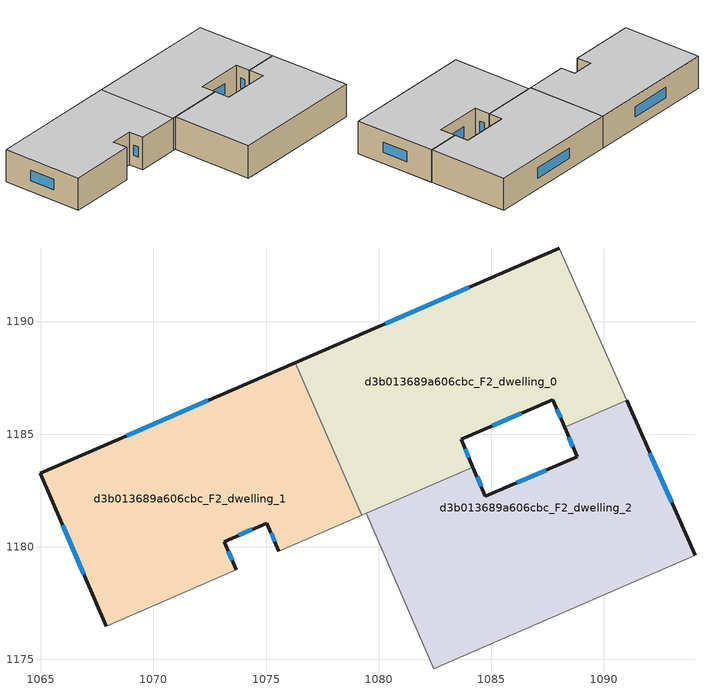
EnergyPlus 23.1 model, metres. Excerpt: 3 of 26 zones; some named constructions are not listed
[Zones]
d3b013689a606cbc_F2_dwelling_0
 floor to d3b013689a606cbc_F1_dwelling_0 (EU_floor_Construction): 1088.02,1193.25 1091,1186.5 1088.25,1185.31 1087.72,1186.53 1083.66,1184.76 1084.18,1183.54 1079.24,1181.4 1076.3,1188.17 z6
 wall outside (EU_wall_Construction): 1084.18,1183.54 1083.66,1184.76 1087.72,1186.53 1088.25,1185.31 / 1088.02,1193.25 1076.3,1188.17 z6:9
 wall to d3b013689a606cbc_F2_dwelling_1 (EU_wall_Construction): 1076.3,1188.17 1079.24,1181.4 z6:9
 wall adiabatic (EU_wall_Construction): 1091,1186.5 1088.02,1193.25 z6:9
 wall to d3b013689a606cbc_F2_dwelling_2 (EU_wall_Construction): 1088.25,1185.31 1091,1186.5 / 1079.45,1181.49 1084.18,1183.54 z6:9
 wall to d3b013689a606cbc_F2_dwelling_3 (EU_wall_Construction): 1079.24,1181.4 1079.45,1181.49 z6:9
 window (EU_Window_Construction): 1087.9,1186.11 1088.07,1185.72 / 1085.04,1185.36 1086.34,1185.93 / 1084,1183.96 1083.83,1184.35 / 1084.03,1191.52 1080.29,1189.9 z7.02:7.98
 ceiling to d3b013689a606cbc_F3_dwelling_0 (EU_floor_Construction): 1088.25,1185.31 1091,1186.5 1088.02,1193.25 1076.3,1188.17 1079.24,1181.4 1084.18,1183.54 1083.66,1184.76 1087.72,1186.53 z9
d3b013689a606cbc_F2_dwelling_1
 floor to d3b013689a606cbc_F1_dwelling_1 (EU_floor_Construction): 1075.36,1187.77 1078.3,1180.99 1075.57,1179.8 1075.04,1181.05 1073.15,1180.23 1073.68,1178.98 1067.91,1176.48 1064.96,1183.27 z6
 floor to d3b013689a606cbc_F1_dwelling_0 (EU_floor_Construction): 1076.3,1188.17 1079.24,1181.4 1078.3,1180.99 1075.36,1187.77 z6
 wall outside (EU_wall_Construction): 1073.68,1178.98 1073.15,1180.23 1075.04,1181.05 1075.57,1179.8 / 1076.3,1188.17 1064.96,1183.27 1067.91,1176.48 z6:9
 wall to d3b013689a606cbc_F2_dwelling_3 (EU_wall_Construction): 1067.91,1176.48 1073.68,1178.98 / 1075.57,1179.8 1079.24,1181.4 z6:9
 window (EU_Window_Construction): 1073.79,1180.51 1074.4,1180.77 / 1073.5,1179.41 1073.33,1179.81 / 1065.97,1180.96 1066.91,1178.79 / 1072.44,1186.5 1068.82,1184.94 / 1075.22,1180.62 1075.39,1180.23 z7.02:7.98
 ceiling to d3b013689a606cbc_F3_dwelling_1 (EU_floor_Construction): 1079.24,1181.4 1076.3,1188.17 1064.96,1183.27 1067.91,1176.48 1073.68,1178.98 1073.15,1180.23 1075.04,1181.05 1075.57,1179.8 z9
d3b013689a606cbc_F2_dwelling_2
 floor to d3b013689a606cbc_F1_dwelling_2 (EU_floor_Construction): 1091.02,1186.46 1093.23,1181.47 1082.91,1176.99 1080.73,1182 1084.2,1183.5 1084.74,1182.24 1088.82,1184 1088.27,1185.27 z6
 floor to d3b013689a606cbc_F1_dwelling_0 (EU_floor_Construction): 1091,1186.5 1091.02,1186.46 1088.27,1185.27 1088.25,1185.31 z6; 1084.18,1183.54 1084.2,1183.5 1079.46,1181.45 1079.45,1181.49 z6
 floor to d3b013689a606cbc_F1_dwelling_3 (EU_floor_Construction): 1093.23,1181.47 1094.04,1179.63 1082.83,1174.77 1082.03,1176.6 1082.91,1176.99 z6
 floor to d3b013689a606cbc_F1_dwelling_4 (EU_floor_Construction): 1080.73,1182 1082.91,1176.99 1082.03,1176.6 1082.82,1174.77 1082.44,1174.6 1079.46,1181.45 z6
 wall outside (EU_wall_Construction): 1088.25,1185.31 1088.82,1184 1084.74,1182.24 1084.18,1183.54 / 1094.04,1179.63 1091,1186.5 z6:9
 wall to d3b013689a606cbc_F2_dwelling_3 (EU_wall_Construction): 1079.45,1181.49 1082.44,1174.6 z6:9
 wall to d3b013689a606cbc_F2_dwelling_4 (EU_wall_Construction): 1082.44,1174.6 1094.04,1179.63 z6:9
 window (EU_Window_Construction): 1087.43,1183.41 1086.13,1182.84 / 1088.45,1184.86 1088.63,1184.45 / 1093.01,1181.97 1092.04,1184.16 / 1084.55,1182.69 1084.37,1183.1 z7.02:7.98
 ceiling to d3b013689a606cbc_F3_dwelling_2 (EU_floor_Construction): 1094.04,1179.63 1091,1186.5 1088.25,1185.31 1088.82,1184 1084.74,1182.24 1084.18,1183.54 1079.45,1181.49 1082.44,1174.6 z9
[HVACTEMPLATE:THERMOSTAT] Constant Heating Setpoint=20; Constant Cooling Setpoint=50
EU_HeatOnly_d3b013689a606cbc_F0_dwelling_0; EU_HeatOnly_d3b013689a606cbc_F0_dwelling_1; EU_HeatOnly_d3b013689a606cbc_F0_dwelling_2; EU_HeatOnly_d3b013689a606cbc_F0_dwelling_3; EU_HeatOnly_d3b013689a606cbc_F0_dwelling_4; EU_HeatOnly_d3b013689a606cbc_F0_dwelling_5; EU_HeatOnly_d3b013689a606cbc_F0_dwelling_6; EU_HeatOnly_d3b013689a606cbc_F1_dwelling_0; EU_HeatOnly_d3b013689a606cbc_F1_dwelling_1; EU_HeatOnly_d3b013689a606cbc_F1_dwelling_2; EU_HeatOnly_d3b013689a606cbc_F1_dwelling_3; EU_HeatOnly_d3b013689a606cbc_F1_dwelling_4; EU_HeatOnly_d3b013689a606cbc_F1_dwelling_5; EU_HeatOnly_d3b013689a606cbc_F1_dwelling_6; EU_HeatOnly_d3b013689a606cbc_F2_dwelling_0; EU_HeatOnly_d3b013689a606cbc_F2_dwelling_1; EU_HeatOnly_d3b013689a606cbc_F2_dwelling_2; EU_HeatOnly_d3b013689a606cbc_F2_dwelling_3; EU_HeatOnly_d3b013689a606cbc_F2_dwelling_4; EU_HeatOnly_d3b013689a606cbc_F2_dwelling_5; EU_HeatOnly_d3b013689a606cbc_F3_dwelling_0; EU_HeatOnly_d3b013689a606cbc_F3_dwelling_1; EU_HeatOnly_d3b013689a606cbc_F3_dwelling_2; EU_HeatOnly_d3b013689a606cbc_F3_dwelling_3; EU_HeatOnly_d3b013689a606cbc_F3_dwelling_4; EU_HeatOnly_d3b013689a606cbc_F3_dwelling_5
[SCHEDULE:CONSTANT]
Name | Hourly Value
EU_AlwaysOn | 1
EU_CoolingOff | 0
[SCHEDULE:FILE] Column Number=1; Rows to Skip at Top=0; Number of Hours of Data=8760; Column Separator=Comma; Interpolate to Timestep=No; Minutes per Item=60; Adjust Schedule for Daylight Savings=Yes
Name | File
EU_Step8_GainSchedule_d3b013689a606cbc_F3_dwelling_2_f000 | ../../schedules/d3b013689a606cbc/d3b013689a606cbc_F3_dwelling_2_f000_gain.csv
EU_Step8_GainSchedule_d3b013689a606cbc_F3_dwelling_3_f000 | ../../schedules/d3b013689a606cbc/d3b013689a606cbc_F3_dwelling_3_f000_gain.csv
EU_Step8_GainSchedule_d3b013689a606cbc_F3_dwelling_4_f000 | ../../schedules/d3b013689a606cbc/d3b013689a606cbc_F3_dwelling_4_f000_gain.csv
EU_Step8_GainSchedule_d3b013689a606cbc_F3_dwelling_5_f000 | ../../schedules/d3b013689a606cbc/d3b013689a606cbc_F3_dwelling_5_f000_gain.csv
